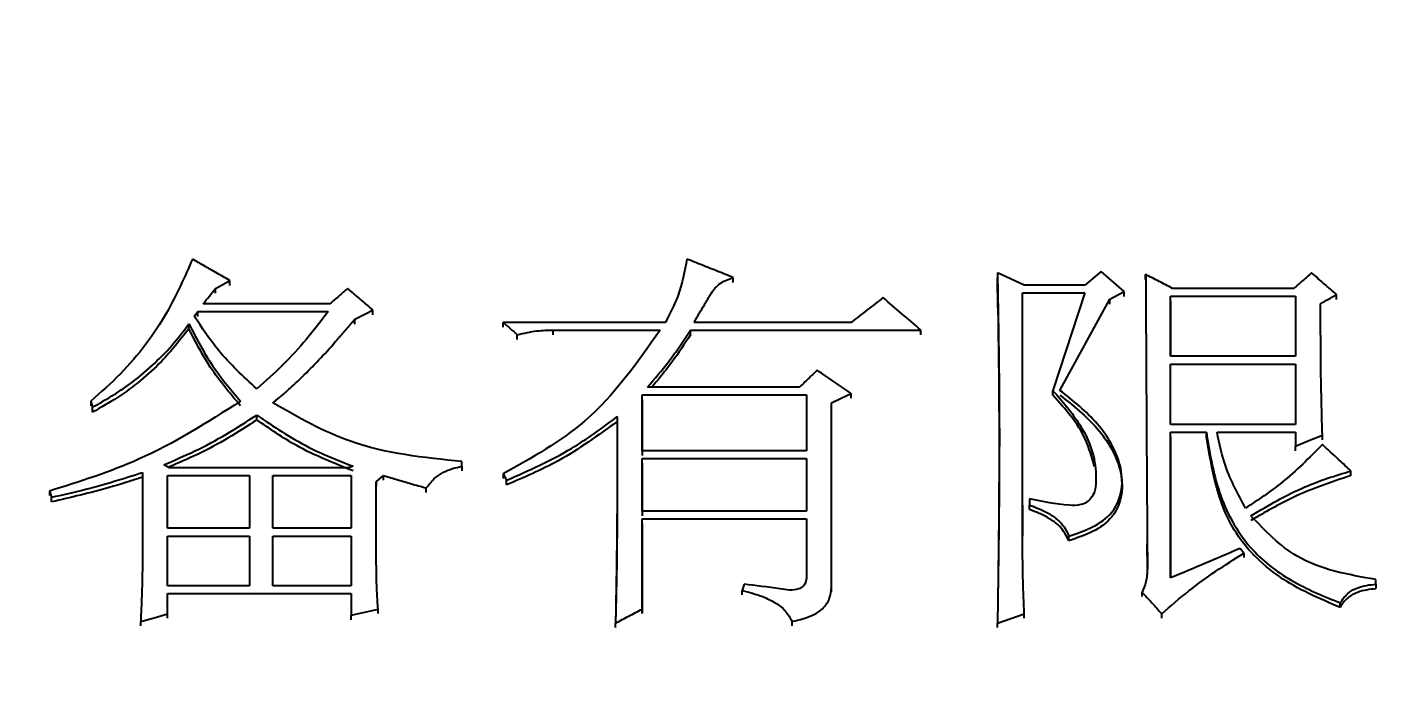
# Model space of a CAD drawing. Header units: millimetres. Extents: x 2126 to 3741, y 477 to 1658.
# Drawn here: x 2370.94 to 2379.22, y 1381.07 to 1385.04 of the extents above; entities that cross this region are included whole.
import ezdxf

# ---------------------------------------------------------------- set-up
doc = ezdxf.new("R2010")
doc.units = ezdxf.units.MM
doc.layers.add('AM_5', color=3, linetype='Continuous', lineweight=25)
doc.styles.add('SLDTEXTSTYLE1', font='txt.shx', dxfattribs={"width": 0.7, "bigfont": 'gbcbig.shx'})
doc.dimstyles.new('SLDDIMSTYLE12$0', dxfattribs={"dimtxt": 12, "dimasz": 10, "dimexe": 0, "dimexo": 0.0625, "dimgap": 0.875, "dimtad": 1, "dimdec": 1, "dimlfac": 1.8, "dimrnd": 1e-09, "dimzin": 12, "dimdsep": 46, "dimtxsty": 'SLDTEXTSTYLE1', "dimcen": 0.09, "dimdle": 8.16, "dimclrd": 3, "dimclre": 3, "dimadec": 0, "dimazin": 3, "dimtfac": 1, "dimtdec": 1, "dimtofl": 0, "dimtmove": 0, "dimatfit": 3, "dimfxl": 0, "dimfrac": 2, "dimtolj": 1, "dimlwd": 5, "dimlwe": 5, "dimarcsym": 0})

# ---------------------------------------------------------------- blocks, each defined once
blk = doc.blocks.new('*D20')
at = {"layer": 'AM_5', "color": 3, "lineweight": 5, "transparency": 16777216}
blk.add_line((2548.0333, 1555.6995), (2264.196, 1555.6995), dxfattribs=at)
at = {"layer": 'AM_5', "color": 3, "linetype": 'Continuous', "lineweight": 5, "transparency": 16777216}
for p, q in [((2264.196, 1545.6995), (2264.196, 1266.9589)), ((2595.101, 1256.9589), (2264.196, 1256.9589))]:
    blk.add_line(p, q, dxfattribs=at)
at = {"layer": 'AM_5', "color": 3, "transparency": 16777216}
for points in [[(2262.5293, 1545.6995), (2265.8627, 1545.6995), (2264.196, 1555.6995)], [(2262.5293, 1266.9589), (2265.8627, 1266.9589), (2264.196, 1256.9589)]]:
    blk.add_solid(points, dxfattribs=at)
at = {"layer": 'Defpoints', "color": 0, "transparency": 16777216}
for p in [(2548.0958, 1555.6995), (2264.196, 1256.9589), (2595.1635, 1256.9589)]:
    blk.add_point(p, dxfattribs=at)
at = {"layer": 'AM_5', "color": 0, "transparency": 16777216, "insert": (2257.321, 1403.6472), "char_height": 12, "attachment_point": 5, "rotation": 90, "style": 'SLDTEXTSTYLE1'}
blk.add_mtext('\\A1;350', dxfattribs=at)

msp = doc.modelspace()

# ---------------------------------------------------------------- linework, layer by layer
at = {"color": 7, "linetype": 'Continuous', "lineweight": 25}
for p, q in [((2375.2142, 1383.4976), (2375.2142, 1383.5273)), ((2376.9773, 1383.4807), (2376.815, 1383.5554)), ((2376.815, 1383.5554), (2376.815, 1383.5254)), ((2376.818, 1383.3464), (2376.815, 1383.5254)), ((2377.4424, 1383.5647), (2377.3451, 1383.4807)), ((2377.5831, 1383.4433), (2377.4424, 1383.5647)), ((2377.7129, 1383.5163), (2377.7129, 1383.5461)), ((2372.0771, 1383.4323), (2372.0771, 1383.4619)), ((2372.1636, 1383.479), (2372.1636, 1383.5087)), ((2377.3451, 1383.4807), (2376.9773, 1383.4807)), ((2377.4965, 1383.3966), (2377.5831, 1383.4433)), ((2377.5831, 1383.4137), (2377.5831, 1383.4433)), ((2378.6107, 1383.462), (2377.8751, 1383.462)), ((2372.7694, 1383.3685), (2372.0013, 1383.3685)), ((2376.9665, 1383.434), (2377.3451, 1383.434)), ((2376.9665, 1381.9623), (2376.9665, 1383.434)), ((2376.9665, 1383.4044), (2376.9665, 1383.434)), ((2377.3451, 1383.434), (2377.1504, 1382.8445)), ((2377.1937, 1382.8445), (2377.4965, 1383.3966)), ((2377.4965, 1383.3671), (2377.4965, 1383.3966)), ((2377.8643, 1383.4153), (2378.6215, 1383.4153)), ((2377.8643, 1383.0505), (2377.8643, 1383.4153)), ((2377.8643, 1383.3857), (2377.8643, 1383.4153)), ((2377.8643, 1383.3854), (2377.8643, 1383.0505)), ((2378.6215, 1383.4153), (2378.6215, 1383.0505)), ((2378.8703, 1383.3951), (2378.8703, 1383.4246)), ((2371.9473, 1383.2937), (2371.9689, 1383.3217)), ((2371.9689, 1383.3217), (2372.7586, 1383.3218)), ((2371.9689, 1383.2923), (2371.9689, 1383.3217)), ((2372.9208, 1383.2457), (2372.9208, 1383.275)), ((2373.029, 1383.3017), (2373.029, 1383.3311)), ((2371.9148, 1383.2177), (2371.9148, 1383.247)), ((2374.803, 1383.2563), (2373.8187, 1383.2563)), ((2373.8187, 1383.227), (2373.8187, 1383.2563)), ((2374.1215, 1383.2095), (2374.7705, 1383.2095)), ((2374.1215, 1383.1803), (2374.1215, 1383.2095)), ((2374.9545, 1383.2096), (2376.3499, 1383.2096)), ((2374.9545, 1383.1803), (2374.9545, 1383.2096)), ((2375.928, 1383.2563), (2374.9761, 1383.2563)), ((2376.3499, 1383.1803), (2376.3499, 1383.2096)), ((2373.9052, 1383.1523), (2373.9052, 1383.1815)), ((2378.6215, 1383.0505), (2377.8643, 1383.0505)), ((2377.8643, 1383.0037), (2378.6215, 1383.0037)), ((2377.8643, 1382.6383), (2377.8643, 1383.0037)), ((2377.8643, 1382.9748), (2377.8643, 1383.0037)), ((2378.6215, 1383.0037), (2378.6215, 1382.6383)), ((2375.6143, 1382.8632), (2374.6949, 1382.8632)), ((2371.3199, 1382.7789), (2371.3307, 1382.7414)), ((2371.3199, 1382.7789), (2371.3199, 1382.7504)), ((2374.6624, 1382.8164), (2375.6576, 1382.8164)), ((2374.6624, 1382.4788), (2374.6624, 1382.8164)), ((2374.6624, 1382.7878), (2374.6624, 1382.8164)), ((2374.6624, 1382.7873), (2374.6624, 1382.4502)), ((2375.6576, 1382.8164), (2375.6576, 1382.4789)), ((2375.928, 1382.7971), (2375.928, 1382.8257)), ((2377.1504, 1382.8159), (2377.1504, 1382.8445)), ((2371.3307, 1382.713), (2371.3307, 1382.7414)), ((2375.8091, 1381.6519), (2375.809, 1382.7695)), ((2375.809, 1382.741), (2375.809, 1382.7695)), ((2378.6215, 1382.6383), (2377.8643, 1382.6383)), ((2377.8643, 1382.5914), (2378.0807, 1382.5914)), ((2377.8643, 1381.7084), (2377.8643, 1382.5914)), ((2377.8643, 1382.5632), (2377.8643, 1382.5914)), ((2377.8643, 1382.5627), (2377.8643, 1381.7084)), ((2378.0807, 1382.5632), (2378.0807, 1382.5914)), ((2378.1456, 1382.5914), (2378.6215, 1382.5914)), ((2378.6215, 1382.5914), (2378.6215, 1382.507)), ((2378.7838, 1382.5445), (2378.7838, 1382.5727)), ((2375.6576, 1382.4789), (2374.6624, 1382.4788)), ((2378.6215, 1382.4789), (2378.6215, 1382.507)), ((2371.7958, 1382.3756), (2371.7634, 1382.3944)), ((2372.8776, 1382.3756), (2371.7958, 1382.3756)), ((2373.5699, 1382.385), (2373.5699, 1382.4132)), ((2373.5699, 1382.3852), (2373.5699, 1382.4132)), ((2373.5699, 1382.385), (2373.5699, 1382.3571)), ((2374.6624, 1382.4319), (2375.6576, 1382.4319)), ((2374.6624, 1382.1127), (2374.6624, 1382.4319)), ((2374.6624, 1382.404), (2374.6624, 1382.4319)), ((2374.6624, 1382.4034), (2374.6624, 1382.0845)), ((2375.6576, 1382.4319), (2375.6576, 1382.1127)), ((2371.6336, 1382.3474), (2371.6336, 1381.8212)), ((2371.785, 1382.3287), (2372.2826, 1382.3287)), ((2371.785, 1382.0093), (2371.785, 1382.3287)), ((2371.785, 1382.3009), (2371.785, 1382.3287)), ((2372.2826, 1382.3287), (2372.2826, 1382.0093)), ((2372.4232, 1382.3287), (2372.8992, 1382.3287)), ((2372.4232, 1382.0093), (2372.4232, 1382.3287)), ((2372.4232, 1382.3009), (2372.4232, 1382.3287)), ((2372.8992, 1382.3287), (2372.8992, 1382.0093)), ((2373.0506, 1382.2911), (2373.0939, 1382.3287)), ((2373.0506, 1381.8024), (2373.0506, 1382.2911)), ((2373.0506, 1382.2911), (2373.0506, 1382.2634)), ((2373.0939, 1382.3009), (2373.0939, 1382.3287)), ((2373.8186, 1382.3381), (2373.8403, 1382.3006)), ((2373.8186, 1382.3381), (2373.8186, 1382.3103)), ((2373.8403, 1382.2728), (2373.8403, 1382.3006)), ((2377.5686, 1382.2933), (2377.5685, 1382.3213)), ((2378.9568, 1382.3291), (2378.9568, 1382.357)), ((2371.0711, 1382.2348), (2371.0819, 1382.1972)), ((2371.0819, 1382.1696), (2371.0819, 1382.1972)), ((2373.3535, 1382.2259), (2373.3535, 1382.2536)), ((2375.6576, 1382.1127), (2374.6624, 1382.1127)), ((2376.9665, 1382.1502), (2376.9665, 1381.962)), ((2377.0098, 1382.1878), (2377.0098, 1382.1503)), ((2377.0098, 1382.1228), (2377.0098, 1382.1503)), ((2374.6624, 1382.0657), (2375.6576, 1382.0657)), ((2374.6624, 1381.52), (2374.6624, 1382.0657)), ((2374.6624, 1382.0383), (2374.6624, 1382.0657)), ((2374.6624, 1382.0376), (2374.6624, 1381.4927)), ((2375.6576, 1382.0657), (2375.6576, 1381.7177)), ((2372.2826, 1382.0093), (2371.785, 1382.0093)), ((2371.785, 1381.9623), (2372.2826, 1381.9623)), ((2371.785, 1381.6612), (2371.785, 1381.9623)), ((2371.785, 1381.9351), (2371.785, 1381.9623)), ((2372.2826, 1381.9623), (2372.2826, 1381.6612)), ((2372.8992, 1382.0093), (2372.4232, 1382.0093)), ((2372.4232, 1381.9623), (2372.8992, 1381.9623)), ((2372.4232, 1381.6613), (2372.4232, 1381.9623)), ((2372.4232, 1381.9351), (2372.4232, 1381.9623)), ((2372.8992, 1381.9623), (2372.8992, 1381.6613)), ((2377.2478, 1381.9351), (2377.2478, 1381.9623)), ((2377.7236, 1381.7637), (2377.7227, 1381.9147)), ((2378.3079, 1381.8589), (2378.2862, 1381.8871)), ((2378.3079, 1381.8589), (2378.3079, 1381.8318)), ((2379.1083, 1381.6707), (2379.1083, 1381.699)), ((2379.1083, 1381.6722), (2379.1083, 1381.699)), ((2372.2826, 1381.6612), (2371.785, 1381.6612)), ((2371.785, 1381.6142), (2372.8992, 1381.6142)), ((2371.785, 1381.4918), (2371.785, 1381.6142)), ((2371.785, 1381.5875), (2371.785, 1381.6142)), ((2372.8992, 1381.6613), (2372.4232, 1381.6613)), ((2372.8992, 1381.6142), (2372.8992, 1381.4824)), ((2375.279, 1381.6707), (2375.2682, 1381.633)), ((2375.2682, 1381.6063), (2375.2682, 1381.633)), ((2375.8091, 1381.6252), (2375.8091, 1381.6519)), ((2377.6913, 1381.597), (2377.6913, 1381.6236)), ((2379.1083, 1381.6707), (2379.1083, 1381.644)), ((2378.892, 1381.5312), (2378.892, 1381.5578)), ((2371.785, 1381.4653), (2371.785, 1381.4918)), ((2372.8992, 1381.4559), (2372.8992, 1381.4824)), ((2373.0615, 1381.4935), (2373.0615, 1381.52)), ((2374.6624, 1381.4935), (2374.6624, 1381.52)), ((2376.8151, 1381.4353), (2376.9773, 1381.4918)), ((2376.9773, 1381.4653), (2376.9773, 1381.4918)), ((2377.8103, 1381.4654), (2377.8103, 1381.4918)), ((2371.6228, 1381.4183), (2371.6228, 1381.4447)), ((2374.5002, 1381.4089), (2374.5002, 1381.4353)), ((2375.5711, 1381.4183), (2375.5711, 1381.4447)), ((2376.8151, 1381.4089), (2376.8151, 1381.4353))]:
    msp.add_line(p, q, dxfattribs=at)
at = {"color": 7, "linetype": 'Continuous', "lineweight": 25, "flags": 128}
for points in [[(2372.0771, 1383.4619), (2372.1203, 1383.4853), (2372.1636, 1383.5087)], [(2372.9208, 1383.275), (2372.9648, 1383.2978), (2372.9969, 1383.3144), (2373.029, 1383.3311)], [(2375.809, 1382.7695), (2375.8685, 1382.7976), (2375.928, 1382.8257)], [(2372.3259, 1382.6662), (2372.3259, 1382.6731), (2372.3259, 1382.6806), (2372.3259, 1382.6946)], [(2378.6215, 1382.507), (2378.7027, 1382.5399), (2378.7838, 1382.5727)], [(2372.91, 1382.385), (2372.8938, 1382.3803), (2372.8776, 1382.3756)], [(2371.0711, 1382.2348), (2371.0711, 1382.2233), (2371.0711, 1382.2149), (2371.0711, 1382.2071)], [(2371.6228, 1381.4447), (2371.7039, 1381.4682), (2371.785, 1381.4918)], [(2372.8992, 1381.4824), (2372.9803, 1381.5012), (2373.0615, 1381.52)]]:
    msp.add_lwpolyline(points, dxfattribs=at)
at = {"color": 7, "linetype": 'Continuous', "lineweight": 25}
for points, knots in [([(2371.9364, 1383.6394), (2371.8888, 1383.5308), (2371.8099, 1383.3512), (2371.6567, 1383.1203), (2371.5019, 1382.9382), (2371.3808, 1382.8322), (2371.3199, 1382.7789)], [0, 0, 0, 0, 0.33491, 0.554084, 0.775731, 1, 1, 1, 1]), ([(2372.1636, 1383.5087), (2372.1348, 1383.5253), (2372.0825, 1383.5553), (2372.0068, 1383.5989), (2371.9599, 1383.6259), (2371.9364, 1383.6394)], [0, 0, 0, 0, 0.380657, 0.690329, 1, 1, 1, 1]), ([(2374.9327, 1383.6394), (2374.9188, 1383.5651), (2374.8936, 1383.4317), (2374.8308, 1383.3102), (2374.803, 1383.2563)], [0, 0, 0, 0, 0.556867, 1, 1, 1, 1]), ([(2375.2141, 1383.5274), (2375.183, 1383.5397), (2375.1206, 1383.5646), (2375.0268, 1383.602), (2374.9641, 1383.627), (2374.9328, 1383.6395)], [0, 0, 0, 0, 0.331265, 0.665632, 1, 1, 1, 1]), ([(2374.9761, 1383.2563), (2374.9971, 1383.2919), (2375.0317, 1383.3505), (2375.0783, 1383.4324), (2375.1311, 1383.4994), (2375.1861, 1383.5179), (2375.2141, 1383.5273)], [0, 0, 0, 0, 0.334928, 0.552034, 0.77193, 1, 1, 1, 1]), ([(2376.815, 1383.5554), (2376.8152, 1383.5438), (2376.8156, 1383.5206), (2376.8162, 1383.4857), (2376.817, 1383.4393), (2376.818, 1383.3812), (2376.8192, 1383.3115), (2376.8203, 1383.2417), (2376.8214, 1383.172), (2376.8223, 1383.1022), (2376.8232, 1383.0324), (2376.8239, 1382.9742), (2376.8245, 1382.916), (2376.8251, 1382.8578), (2376.8256, 1382.7879), (2376.8259, 1382.7297), (2376.8261, 1382.683), (2376.8262, 1382.6481), (2376.8262, 1382.6131), (2376.8263, 1382.5781), (2376.8263, 1382.549), (2376.8263, 1382.5257), (2376.8262, 1382.5082), (2376.8262, 1382.4907), (2376.8262, 1382.4732), (2376.8261, 1382.4586), (2376.8261, 1382.4469), (2376.8261, 1382.4353), (2376.826, 1382.4207), (2376.826, 1382.4032), (2376.8259, 1382.3857), (2376.8258, 1382.3682), (2376.8257, 1382.3507), (2376.8256, 1382.3332), (2376.8255, 1382.3098), (2376.8253, 1382.2807), (2376.8251, 1382.2456), (2376.8248, 1382.2106), (2376.8245, 1382.1756), (2376.8242, 1382.1406), (2376.8239, 1382.1055), (2376.8234, 1382.0588), (2376.8228, 1382.0004), (2376.822, 1381.9303), (2376.8211, 1381.8601), (2376.8202, 1381.79), (2376.8194, 1381.7315), (2376.8187, 1381.6847), (2376.8182, 1381.6496), (2376.8177, 1381.6145), (2376.8172, 1381.5794), (2376.8167, 1381.5443), (2376.8162, 1381.5086), (2376.8156, 1381.4722), (2376.8153, 1381.4476), (2376.8151, 1381.4353)], [0, 0, 0, 0, 0.016501, 0.033002, 0.049503, 0.082504, 0.115506, 0.148508, 0.18151, 0.214512, 0.247513, 0.280515, 0.297016, 0.330018, 0.36302, 0.396021, 0.412522, 0.429023, 0.445524, 0.462025, 0.478526, 0.486776, 0.495027, 0.503277, 0.511528, 0.519778, 0.523903, 0.528029, 0.536279, 0.54453, 0.55278, 0.56103, 0.569281, 0.577531, 0.585782, 0.602283, 0.618784, 0.635284, 0.651785, 0.668286, 0.684787, 0.701288, 0.73429, 0.767292, 0.800293, 0.833295, 0.866297, 0.882798, 0.899299, 0.9158, 0.932301, 0.948801, 0.965302, 0.982651, 1, 1, 1, 1]), ([(2377.7129, 1383.5461), (2377.7133, 1383.4845), (2377.714, 1383.3614), (2377.7151, 1383.1766), (2377.7161, 1382.9916), (2377.7169, 1382.8374), (2377.7178, 1382.683), (2377.7186, 1382.5286), (2377.7197, 1382.3431), (2377.7208, 1382.1884), (2377.7218, 1382.0457), (2377.7226, 1381.9398), (2377.7233, 1381.8398), (2377.7236, 1381.7898), (2377.7237, 1381.7648)], [0, 0, 0, 0, 0.1040227, 0.2080454, 0.3120681, 0.4160908, 0.4681022, 0.5721249, 0.6761476, 0.7801703, 0.8321816, 0.9160906, 0.9580452, 1, 1, 1, 1]), ([(2377.8751, 1383.462), (2377.8481, 1383.476), (2377.794, 1383.504), (2377.7399, 1383.5321), (2377.7129, 1383.5461)], [0, 0, 0, 0, 0.4999995, 1, 1, 1, 1]), ([(2378.7189, 1383.5554), (2378.7009, 1383.5399), (2378.6648, 1383.5087), (2378.6287, 1383.4776), (2378.6107, 1383.462)], [0, 0, 0, 0, 0.500001, 1, 1, 1, 1]), ([(2378.8703, 1383.4246), (2378.8451, 1383.4464), (2378.7946, 1383.49), (2378.7441, 1383.5336), (2378.7189, 1383.5554)], [0, 0, 0, 0, 0.499999, 1, 1, 1, 1]), ([(2372.0013, 1383.3685), (2372.014, 1383.3841), (2372.0392, 1383.4152), (2372.0644, 1383.4464), (2372.0771, 1383.4619)], [0, 0, 0, 0, 0.499997, 1, 1, 1, 1]), ([(2372.8775, 1383.4619), (2372.8595, 1383.4464), (2372.8235, 1383.4152), (2372.7874, 1383.3841), (2372.7694, 1383.3685)], [0, 0, 0, 0, 0.500001, 1, 1, 1, 1]), ([(2373.029, 1383.3311), (2373.0037, 1383.3529), (2372.9533, 1383.3965), (2372.9028, 1383.4401), (2372.8775, 1383.4619)], [0, 0, 0, 0, 0.5, 1, 1, 1, 1]), ([(2376.1227, 1383.4059), (2376.0903, 1383.381), (2376.0254, 1383.3311), (2375.9605, 1383.2813), (2375.928, 1383.2563)], [0, 0, 0, 0, 0.500001, 1, 1, 1, 1]), ([(2376.3499, 1383.2096), (2376.312, 1383.2423), (2376.2363, 1383.3078), (2376.1606, 1383.3732), (2376.1227, 1383.4059)], [0, 0, 0, 0, 0.5, 1, 1, 1, 1]), ([(2376.8167, 1383.4165), (2376.8167, 1383.4165), (2376.8167, 1383.4164), (2376.8167, 1383.4156), (2376.8168, 1383.406), (2376.8211, 1383.0984), (2376.8262, 1382.6669), (2376.8237, 1382.1447), (2376.8207, 1381.8674), (2376.819, 1381.7248), (2376.8179, 1381.6383), (2376.8176, 1381.6126), (2376.8175, 1381.5991)], [0, 0, 0, 0, 0.000561, 0.001264, 0.002999, 0.021919, 0.484329, 0.728284, 0.866003, 0.931669, 0.9642, 1, 1, 1, 1]), ([(2378.773, 1383.3685), (2378.7892, 1383.3779), (2378.8217, 1383.3966), (2378.8541, 1383.4153), (2378.8703, 1383.4246)], [0, 0, 0, 0, 0.499999, 1, 1, 1, 1]), ([(2378.7838, 1382.5727), (2378.7795, 1382.7336), (2378.775, 1382.8979), (2378.7741, 1383.0652), (2378.774, 1383.0782), (2378.7739, 1383.0913), (2378.7738, 1383.1043), (2378.7738, 1383.1141), (2378.7737, 1383.1272), (2378.7737, 1383.1402), (2378.7736, 1383.1533), (2378.7736, 1383.1631), (2378.7735, 1383.1761), (2378.7735, 1383.1892), (2378.7734, 1383.2022), (2378.7734, 1383.2153), (2378.7733, 1383.2283), (2378.7733, 1383.2414), (2378.7733, 1383.2511), (2378.7732, 1383.2642), (2378.7732, 1383.2756), (2378.7732, 1383.2854), (2378.7732, 1383.2919), (2378.7731, 1383.2984), (2378.7731, 1383.305), (2378.7731, 1383.3099), (2378.7731, 1383.3164), (2378.7731, 1383.3229), (2378.7731, 1383.3294), (2378.7731, 1383.3343), (2378.773, 1383.3408), (2378.773, 1383.3474), (2378.773, 1383.3539), (2378.773, 1383.3604), (2378.773, 1383.3653), (2378.773, 1383.3685)], [0, 0, 0, 0, 0.606141, 0.618449, 0.630757, 0.655373, 0.667681, 0.679989, 0.692297, 0.716913, 0.729221, 0.741529, 0.753837, 0.778453, 0.790761, 0.803069, 0.827685, 0.839993, 0.852301, 0.864609, 0.889225, 0.895379, 0.901533, 0.913842, 0.919996, 0.92615, 0.932304, 0.944612, 0.950766, 0.95692, 0.963074, 0.975382, 0.981536, 0.98769, 1, 1, 1, 1]), ([(2372.3259, 1382.8539), (2372.2446, 1382.9287), (2372.1004, 1383.0615), (2371.9938, 1383.2232), (2371.9473, 1383.2937)], [0, 0, 0, 0, 0.56355, 1, 1, 1, 1]), ([(2372.7586, 1383.3218), (2372.7156, 1383.2653), (2372.6301, 1383.1529), (2372.4866, 1382.995), (2372.3796, 1382.901), (2372.3259, 1382.8539)], [0, 0, 0, 0, 0.334945, 0.666198, 1, 1, 1, 1]), ([(2372.4233, 1382.7695), (2372.4256, 1382.7714), (2372.4292, 1382.7743), (2372.4339, 1382.7781), (2372.4386, 1382.7819), (2372.4433, 1382.7857), (2372.4481, 1382.7896), (2372.4516, 1382.7924), (2372.4563, 1382.7963), (2372.461, 1382.8001), (2372.4657, 1382.8039), (2372.4692, 1382.8068), (2372.4728, 1382.8097), (2372.4774, 1382.8136), (2372.4833, 1382.8185), (2372.4891, 1382.8233), (2372.4972, 1382.8302), (2372.5213, 1382.851), (2372.5796, 1382.904), (2372.6398, 1382.9636), (2372.7155, 1383.0416), (2372.7582, 1383.0884), (2372.7943, 1383.1289), (2372.8022, 1383.138), (2372.8102, 1383.147), (2372.8182, 1383.1561), (2372.8241, 1383.1629), (2372.8301, 1383.1697), (2372.838, 1383.1787), (2372.8459, 1383.1878), (2372.8537, 1383.1969), (2372.8596, 1383.2038), (2372.8646, 1383.2095), (2372.8685, 1383.214), (2372.8724, 1383.2186), (2372.8764, 1383.2232), (2372.8803, 1383.2277), (2372.8832, 1383.2312), (2372.8871, 1383.2357), (2372.8911, 1383.2403), (2372.895, 1383.2449), (2372.8979, 1383.2483), (2372.9009, 1383.2517), (2372.9048, 1383.2563), (2372.9087, 1383.2608), (2372.9126, 1383.2654), (2372.9163, 1383.2698), (2372.9191, 1383.2729), (2372.9208, 1383.275)], [0, 0, 0, 0, 0.012754, 0.019131, 0.0255081, 0.0382621, 0.0446391, 0.0510162, 0.0573932, 0.0701472, 0.0765243, 0.0829013, 0.0892783, 0.0956553, 0.1084094, 0.1211635, 0.1275405, 0.1530491, 0.2551015, 0.4592227, 0.5102396, 0.714344, 0.727098, 0.7398521, 0.7653602, 0.7781143, 0.7908683, 0.8036224, 0.8163764, 0.8418845, 0.8546386, 0.8673926, 0.8801467, 0.8865237, 0.8929007, 0.9056548, 0.9120318, 0.9184088, 0.9247859, 0.9375399, 0.9439169, 0.950294, 0.956671, 0.963048, 0.975802, 0.9821791, 0.9885561, 1, 1, 1, 1]), ([(2371.3307, 1382.7414), (2371.4091, 1382.7868), (2371.5377, 1382.8611), (2371.6939, 1382.9929), (2371.8136, 1383.1135), (2371.8812, 1383.2026), (2371.9148, 1383.247)], [0, 0, 0, 0, 0.345122, 0.565624, 0.783909, 1, 1, 1, 1]), ([(2371.9148, 1383.2174), (2371.8615, 1383.1495), (2371.7733, 1383.0371), (2371.6234, 1382.902), (2371.4839, 1382.7983), (2371.3819, 1382.7412), (2371.3307, 1382.7125)], [0, 0, 0, 0, 0.334608, 0.554057, 0.775918, 1, 1, 1, 1]), ([(2371.9148, 1383.247), (2371.9632, 1383.154), (2372.05, 1382.9871), (2372.1737, 1382.8429), (2372.2285, 1382.779)], [0, 0, 0, 0, 0.556747, 1, 1, 1, 1]), ([(2372.2285, 1382.75), (2372.1597, 1382.8318), (2372.0375, 1382.9771), (2371.9521, 1383.1443), (2371.9148, 1383.2174)], [0, 0, 0, 0, 0.563004, 1, 1, 1, 1]), ([(2374.7705, 1383.2095), (2374.632, 1383.0116), (2374.3809, 1382.6531), (2373.9926, 1382.4356), (2373.8186, 1382.3381)], [0, 0, 0, 0, 0.551948, 1, 1, 1, 1]), ([(2373.8187, 1383.2563), (2373.8331, 1383.2438), (2373.8619, 1383.2189), (2373.8908, 1383.194), (2373.9052, 1383.1815)], [0, 0, 0, 0, 0.5, 1, 1, 1, 1]), ([(2373.9052, 1383.1815), (2373.9449, 1383.1908), (2374.0161, 1383.2074), (2374.0893, 1383.2089), (2374.1215, 1383.2095)], [0, 0, 0, 0, 0.558835, 1, 1, 1, 1]), ([(2374.6949, 1382.8632), (2374.738, 1382.9141), (2374.8064, 1382.9947), (2374.8906, 1383.112), (2374.9332, 1383.177), (2374.9545, 1383.2096)], [0, 0, 0, 0, 0.460317, 0.729933, 1, 1, 1, 1]), ([(2374.9545, 1383.18), (2374.9179, 1383.1247), (2374.8599, 1383.037), (2374.779, 1382.9329), (2374.7366, 1382.8833), (2374.7194, 1382.8632)], [0, 0, 0, 0, 0.5049737, 0.8003061, 1, 1, 1, 1]), ([(2375.7225, 1382.9662), (2375.7045, 1382.9491), (2375.6684, 1382.9147), (2375.6324, 1382.8804), (2375.6143, 1382.8632)], [0, 0, 0, 0, 0.500002, 1, 1, 1, 1]), ([(2375.928, 1382.8257), (2375.8938, 1382.8492), (2375.8253, 1382.896), (2375.7568, 1382.9428), (2375.7225, 1382.9662)], [0, 0, 0, 0, 0.499999, 1, 1, 1, 1]), ([(2372.2285, 1382.779), (2372.0276, 1382.6513), (2371.666, 1382.4215), (2371.2541, 1382.2922), (2371.0711, 1382.2348)], [0, 0, 0, 0, 0.555577, 1, 1, 1, 1]), ([(2377.1504, 1382.8445), (2377.2086, 1382.7775), (2377.3121, 1382.6585), (2377.4026, 1382.4658), (2377.4148, 1382.3243), (2377.4076, 1382.2358), (2377.3849, 1382.1929), (2377.3565, 1382.165), (2377.3108, 1382.1466), (2377.1914, 1382.15), (2377.0892, 1382.1713), (2377.0098, 1382.1878)], [0, 0, 0, 0, 0.23749, 0.42213, 0.564767, 0.621672, 0.660735, 0.693272, 0.725999, 0.787152, 1, 1, 1, 1]), ([(2377.4023, 1382.384), (2377.387, 1382.4396), (2377.3423, 1382.6022), (2377.2266, 1382.7308), (2377.1504, 1382.8154)], [0, 0, 0, 0, 0.341793, 1, 1, 1, 1]), ([(2377.2478, 1381.9623), (2377.2967, 1381.9783), (2377.393, 1382.0098), (2377.521, 1382.0995), (2377.5782, 1382.2425), (2377.5607, 1382.4383), (2377.4296, 1382.6574), (2377.2733, 1382.7814), (2377.1937, 1382.8445)], [0, 0, 0, 0, 0.127311, 0.25064, 0.376347, 0.501102, 0.745819, 1, 1, 1, 1]), ([(2377.1937, 1382.8154), (2377.2733, 1382.7524), (2377.4295, 1382.6287), (2377.5607, 1382.4098), (2377.5782, 1382.2142), (2377.5209, 1382.0713), (2377.3929, 1381.9818), (2377.2967, 1381.9503), (2377.2478, 1381.9344)], [0, 0, 0, 0, 0.254227, 0.498888, 0.62358, 0.749246, 0.87261, 1, 1, 1, 1]), ([(2371.7634, 1382.3944), (2371.8263, 1382.4212), (2371.9558, 1382.4764), (2372.1441, 1382.5767), (2372.2652, 1382.6552), (2372.3259, 1382.6945)], [0, 0, 0, 0, 0.320214, 0.659112, 1, 1, 1, 1]), ([(2372.3259, 1382.6946), (2372.4278, 1382.6258), (2372.6109, 1382.5021), (2372.8181, 1382.421), (2372.91, 1382.3851)], [0, 0, 0, 0, 0.556532, 1, 1, 1, 1]), ([(2373.5699, 1382.4132), (2373.3384, 1382.4371), (2372.9286, 1382.4795), (2372.5765, 1382.6816), (2372.4233, 1382.7695)], [0, 0, 0, 0, 0.56492, 1, 1, 1, 1]), ([(2372.3259, 1382.6657), (2372.269, 1382.6285), (2372.1519, 1382.552), (2371.9742, 1382.4574), (2371.852, 1382.4046), (2371.7962, 1382.3805)], [0, 0, 0, 0, 0.339407, 0.698467, 1, 1, 1, 1]), ([(2372.91, 1382.3566), (2372.7935, 1382.4031), (2372.5867, 1382.4857), (2372.4052, 1382.611), (2372.3259, 1382.6657)], [0, 0, 0, 0, 0.563368, 1, 1, 1, 1]), ([(2373.8403, 1382.3006), (2373.9747, 1382.3596), (2374.2133, 1382.4643), (2374.4205, 1382.6181), (2374.5109, 1382.6852)], [0, 0, 0, 0, 0.563405, 1, 1, 1, 1]), ([(2374.5109, 1382.6563), (2374.3946, 1382.5719), (2374.1856, 1382.4202), (2373.9464, 1382.3177), (2373.8403, 1382.2722)], [0, 0, 0, 0, 0.556386, 1, 1, 1, 1]), ([(2374.511, 1382.6852), (2374.5109, 1382.6545), (2374.5108, 1382.6161), (2374.5108, 1382.5739), (2374.5107, 1382.5547), (2374.5107, 1382.5355), (2374.5107, 1382.5163), (2374.5106, 1382.4971), (2374.5106, 1382.4779), (2374.5105, 1382.4587), (2374.5105, 1382.4395), (2374.5105, 1382.4126), (2374.5104, 1382.3819), (2374.5103, 1382.3435), (2374.5102, 1382.3051), (2374.5101, 1382.2666), (2374.51, 1382.2282), (2374.51, 1382.1897), (2374.5098, 1382.1513), (2374.5097, 1382.1128), (2374.5096, 1382.0744), (2374.5095, 1382.0359), (2374.5094, 1381.9975), (2374.5091, 1381.9128), (2374.5082, 1381.8204), (2374.5067, 1381.728), (2374.5058, 1381.6818), (2374.505, 1381.6433), (2374.5044, 1381.6125), (2374.5039, 1381.5893), (2374.5033, 1381.5662), (2374.5028, 1381.5431), (2374.5022, 1381.52), (2374.5018, 1381.5007), (2374.5013, 1381.4808), (2374.5008, 1381.4603), (2374.5004, 1381.4436), (2374.5002, 1381.4353)], [0, 0, 0, 0, 0.073851, 0.092313, 0.101545, 0.120007, 0.13847, 0.147702, 0.166164, 0.184627, 0.193858, 0.212321, 0.249246, 0.267709, 0.304634, 0.34156, 0.360022, 0.396948, 0.433873, 0.452336, 0.489261, 0.526187, 0.544649, 0.581575, 0.729279, 0.766204, 0.803129, 0.840055, 0.858517, 0.87698, 0.895443, 0.913906, 0.932368, 0.950831, 0.960062, 0.980031, 1, 1, 1, 1]), ([(2378.0807, 1382.5914), (2378.1006, 1382.4682), (2378.1408, 1382.2203), (2378.3143, 1381.8961), (2378.5902, 1381.6803), (2378.7907, 1381.5989), (2378.892, 1381.5578)], [0, 0, 0, 0, 0.271409, 0.54611, 0.770558, 1, 1, 1, 1]), ([(2378.892, 1381.5304), (2378.7644, 1381.5845), (2378.5136, 1381.6909), (2378.1705, 1382.0379), (2378.1145, 1382.3653), (2378.0807, 1382.5627)], [0, 0, 0, 0, 0.291427, 0.572864, 1, 1, 1, 1]), ([(2378.3187, 1382.1316), (2378.2739, 1382.2136), (2378.1942, 1382.3597), (2378.1604, 1382.5208), (2378.1456, 1382.5914)], [0, 0, 0, 0, 0.561781, 1, 1, 1, 1]), ([(2378.7838, 1382.5164), (2378.705, 1382.4366), (2378.5635, 1382.2932), (2378.3939, 1382.1812), (2378.3187, 1382.1316)], [0, 0, 0, 0, 0.556475, 1, 1, 1, 1]), ([(2378.9568, 1382.357), (2378.9325, 1382.3793), (2378.8916, 1382.4171), (2378.8339, 1382.4703), (2378.8005, 1382.501), (2378.7838, 1382.5164)], [0, 0, 0, 0, 0.4208329, 0.7104104, 1, 1, 1, 1]), ([(2373.3535, 1382.2536), (2373.371, 1382.2761), (2373.4001, 1382.3137), (2373.4576, 1382.3498), (2373.5119, 1382.3722), (2373.5505, 1382.3807), (2373.5699, 1382.385)], [0, 0, 0, 0, 0.330275, 0.550122, 0.773937, 1, 1, 1, 1]), ([(2374.5104, 1382.3648), (2374.5098, 1382.2153), (2374.5089, 1381.9819), (2374.5051, 1381.719), (2374.5028, 1381.5901), (2374.5024, 1381.5537), (2374.5024, 1381.5527), (2374.5024, 1381.5524), (2374.5024, 1381.5523), (2374.5024, 1381.5523), (2374.5024, 1381.5523)], [0, 0, 0, 0, 0.538947, 0.84135, 0.9945, 0.997599, 0.998704, 0.99955, 0.999901, 1, 1, 1, 1]), ([(2371.0819, 1382.1972), (2371.1506, 1382.2127), (2371.278, 1382.2414), (2371.4617, 1382.2927), (2371.5762, 1382.3292), (2371.6336, 1382.3474)], [0, 0, 0, 0, 0.368755, 0.684174, 1, 1, 1, 1]), ([(2371.6336, 1382.319), (2371.5667, 1382.2974), (2371.4427, 1382.2572), (2371.2579, 1382.2096), (2371.1406, 1382.1825), (2371.0819, 1382.169)], [0, 0, 0, 0, 0.368815, 0.684259, 1, 1, 1, 1]), ([(2373.0939, 1382.3287), (2373.1484, 1382.3121), (2373.2346, 1382.286), (2373.3216, 1382.2623), (2373.3535, 1382.2536)], [0, 0, 0, 0, 0.632425, 1, 1, 1, 1]), ([(2378.3511, 1382.0845), (2378.4578, 1382.148), (2378.6488, 1382.2616), (2378.8624, 1382.3278), (2378.9568, 1382.357)], [0, 0, 0, 0, 0.558168, 1, 1, 1, 1]), ([(2378.9568, 1382.3285), (2378.8379, 1382.2888), (2378.626, 1382.218), (2378.4349, 1382.1057), (2378.3511, 1382.0564)], [0, 0, 0, 0, 0.56146, 1, 1, 1, 1]), ([(2377.0098, 1382.1503), (2377.0442, 1382.137), (2377.1006, 1382.1153), (2377.1706, 1382.0707), (2377.2196, 1382.0222), (2377.2384, 1381.9821), (2377.2478, 1381.9623)], [0, 0, 0, 0, 0.348649, 0.570981, 0.788219, 1, 1, 1, 1]), ([(2377.2478, 1381.9344), (2377.2318, 1381.9647), (2377.2051, 1382.0152), (2377.1389, 1382.0638), (2377.077, 1382.0976), (2377.0323, 1382.1139), (2377.0098, 1382.1221)], [0, 0, 0, 0, 0.328554, 0.548785, 0.773176, 1, 1, 1, 1]), ([(2379.1083, 1381.699), (2378.9387, 1381.7289), (2378.6411, 1381.7815), (2378.4383, 1381.9934), (2378.3511, 1382.0845)], [0, 0, 0, 0, 0.5699995, 1, 1, 1, 1]), ([(2376.9773, 1381.4918), (2376.9745, 1381.5589), (2376.9697, 1381.6708), (2376.9673, 1381.8277), (2376.9668, 1381.9174), (2376.9665, 1381.9623)], [0, 0, 0, 0, 0.427543, 0.713753, 1, 1, 1, 1]), ([(2378.2862, 1381.8871), (2378.2159, 1381.8573), (2378.0753, 1381.7978), (2377.9347, 1381.7382), (2377.8643, 1381.7084)], [0, 0, 0, 0, 0.5, 1, 1, 1, 1]), ([(2371.6336, 1381.8212), (2371.6332, 1381.7849), (2371.6326, 1381.7123), (2371.6291, 1381.5868), (2371.6251, 1381.4976), (2371.6228, 1381.4447)], [0, 0, 0, 0, 0.289216, 0.578434, 1, 1, 1, 1]), ([(2373.0615, 1381.52), (2373.059, 1381.553), (2373.0543, 1381.6164), (2373.0516, 1381.7106), (2373.051, 1381.7718), (2373.0506, 1381.8024)], [0, 0, 0, 0, 0.350188, 0.675022, 1, 1, 1, 1]), ([(2377.8103, 1381.4918), (2377.8643, 1381.5388), (2377.9689, 1381.6298), (2378.1367, 1381.7507), (2378.2507, 1381.8228), (2378.3079, 1381.8589)], [0, 0, 0, 0, 0.347854, 0.67337, 1, 1, 1, 1]), ([(2375.6577, 1381.7177), (2375.6569, 1381.7035), (2375.6557, 1381.6805), (2375.635, 1381.6548), (2375.5848, 1381.6285), (2375.4587, 1381.649), (2375.3504, 1381.6621), (2375.279, 1381.6707)], [0, 0, 0, 0, 0.1006488, 0.1620174, 0.226226, 0.4894859, 1, 1, 1, 1]), ([(2377.7237, 1381.7648), (2377.7221, 1381.7376), (2377.7193, 1381.6887), (2377.6999, 1381.6436), (2377.6913, 1381.6236)], [0, 0, 0, 0, 0.557581, 1, 1, 1, 1]), ([(2375.2682, 1381.633), (2375.3103, 1381.6222), (2375.3793, 1381.6043), (2375.467, 1381.5614), (2375.5331, 1381.513), (2375.5586, 1381.4672), (2375.5711, 1381.4447)], [0, 0, 0, 0, 0.348454, 0.571203, 0.789125, 1, 1, 1, 1]), ([(2375.5711, 1381.4447), (2375.6391, 1381.4611), (2375.7325, 1381.4836), (2375.8014, 1381.5806), (2375.8065, 1381.6283), (2375.8091, 1381.6519)], [0, 0, 0, 0, 0.57516, 0.790026, 1, 1, 1, 1]), ([(2377.6913, 1381.6236), (2377.7111, 1381.6017), (2377.7508, 1381.5577), (2377.7904, 1381.5138), (2377.8103, 1381.4918)], [0, 0, 0, 0, 0.499999, 1, 1, 1, 1]), ([(2378.892, 1381.5578), (2378.9079, 1381.5807), (2378.9346, 1381.6191), (2378.9946, 1381.6497), (2379.0501, 1381.6657), (2379.0889, 1381.669), (2379.1083, 1381.6707)], [0, 0, 0, 0, 0.327601, 0.548377, 0.773257, 1, 1, 1, 1]), ([(2379.1083, 1381.6432), (2379.0707, 1381.6388), (2379.0105, 1381.6319), (2378.9366, 1381.5919), (2378.906, 1381.5546), (2378.8935, 1381.5329), (2378.892, 1381.5304)], [0, 0, 0, 0, 0.437314, 0.69985, 0.964494, 1, 1, 1, 1])]:
    msp.add_open_spline(points, degree=3, knots=knots, dxfattribs=at)
msp.add_open_spline([(2374.5002, 1381.4353), (2374.5272, 1381.4494), (2374.5813, 1381.4777), (2374.6354, 1381.5059), (2374.6624, 1381.52)], degree=3, dxfattribs=at)

# ---------------------------------------------------------------- dimensions: what is measured, and where the dimension line sits
at = {"layer": 'AM_5'}
dim = msp.add_linear_dim(base=(2264.196, 1256.9589), p1=(2548.0958, 1555.6995), p2=(2595.1635, 1256.9589), angle=90, text='350', dimstyle='SLDDIMSTYLE12$0', override={"dimlfac": 1}, dxfattribs=at)
dim.commit()
dim.dimension.update_dxf_attribs({"geometry": '*D20', "text_midpoint": (2264.196, 1403.6472), "dimtype": 160})

doc.saveas('drawing.dxf')
